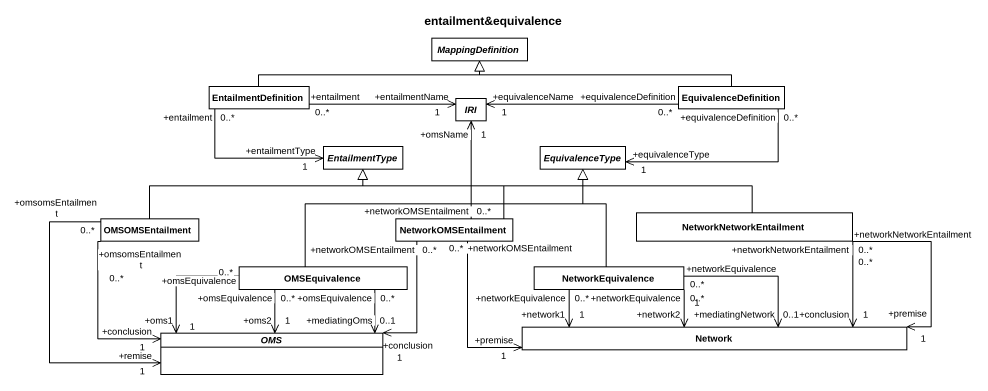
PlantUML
@startuml
title entailment&equivalence
hide circle
hide empty members
abstract class MappingDefinition
class EntailmentDefinition
abstract class IRI
class EquivalenceDefinition
abstract class EntailmentType
abstract class EquivalenceType
class OMSOMSEntailment
class NetworkOMSEntailment
class NetworkNetworkEntailment
class OMSEquivalence
class NetworkEquivalence
abstract class OMS
class "Network" as Network_
EntailmentDefinition -right-|> MappingDefinition
IRI "+entailmentName\n1" <-left- "+entailment\n0..*" EntailmentDefinition
IRI "+equivalenceName\n1" <-right- "+equivalenceDefinition\n0..*" EquivalenceDefinition
IRI "+omsName\n1" <-- "+networkOMSEntailment\n0..*" NetworkOMSEntailment
EquivalenceDefinition -left-|> MappingDefinition
EntailmentType "+entailmentType\n1" <-left- "+entailment\n0..*" EntailmentDefinition
EquivalenceType "+equivalenceType\n1" <-right- "+equivalenceDefinition\n0..*" EquivalenceDefinition
OMSOMSEntailment -right-|> EntailmentType
NetworkOMSEntailment -up-|> EntailmentType
NetworkNetworkEntailment -left-|> EntailmentType
OMSEquivalence -right-|> EquivalenceType
NetworkEquivalence -up-|> EquivalenceType
OMS "+remise\n1" <-up- "+omsomsEntailment\n0..*" OMSOMSEntailment
OMS "+conclusion\n1" <-up- "+omsomsEntailment\n0..*" OMSOMSEntailment
OMS "+conclusion\n1" <-up- "+networkOMSEntailment\n0..*" NetworkOMSEntailment
OMS "+oms2\n1" <-up- "+omsEquivalence\n0..*" OMSEquivalence
OMS "+mediatingOms\n0..1" <-up- "+omsEquivalence\n0..*" OMSEquivalence
OMS "+oms1\n1" <-up- "+omsEquivalence\n0..*" OMSEquivalence
Network_ "+premise\n1" <-left- "+networkOMSEntailment\n0..*" NetworkOMSEntailment
Network_ "+premise\n1" <-up- "+networkNetworkEntailment\n0..*" NetworkNetworkEntailment
Network_ "+conclusion\n1" <-up- "+networkNetworkEntailment\n0..*" NetworkNetworkEntailment
Network_ "+mediatingNetwork\n0..1" <-left- "+networkEquivalence\n0..*" NetworkEquivalence
Network_ "+network2\n1" <-left- "+networkEquivalence\n0..*" NetworkEquivalence
Network_ "+network1\n1" <-left- "+networkEquivalence\n0..*" NetworkEquivalence
@enduml
